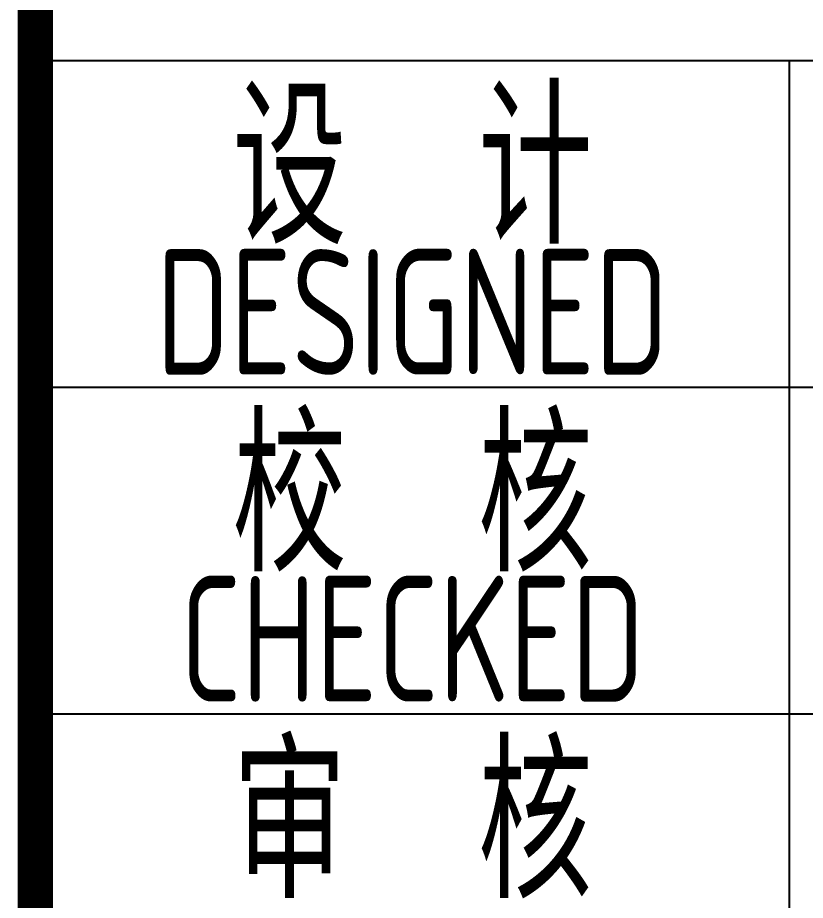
# Model space of a CAD drawing. Extents: x 6250600 to 6678662, y -692028 to -290561.
# Drawn here: x 6655175 to 6656742, y -368348 to -366592 of the extents above; entities that cross this region are included whole.
import ezdxf
from ezdxf.enums import TextEntityAlignment as Align

# ---------------------------------------------------------------- set-up
doc = ezdxf.new("R2010")
doc.units = 0
doc.header["$LTSCALE"] = 1000
doc.header["$MEASUREMENT"] = 0
doc.layers.get('0').update_dxf_attribs({"linetype": 'CONTINUOUS'})
doc.styles.add('AHD', font='sceie.shx', dxfattribs={"width": 0.7, "bigfont": 'sceic.shx'})

msp = doc.modelspace()

# ---------------------------------------------------------------- linework, layer by layer
for p, q in [((6655210.4, -366677.3), (6673210.4, -366677.3)), ((6656710.4, -369927.3), (6656710.4, -366677.3)), ((6655210.4, -367327.3), (6660710.4, -367327.3)), ((6655210.4, -367977.3), (6660710.4, -367977.3))]:
    msp.add_line(p, q)
msp.add_lwpolyline([(6673210.4, -364927.3, 70, 70, 0), (6655210.4, -364927.3, 70, 70, 0), (6655210.4, -370927.3, 0, 0, 0)], format="xyseb")
at = {"const_width": 70}
msp.add_lwpolyline([(6655210.4, -364927.3), (6655210.4, -370927.3)], dxfattribs=at)

# ---------------------------------------------------------------- texts
at = {"style": 'AHD', "width": 0.8}
for s, height, p in [('设  计', 300, (6655960.4, -366877.3)), ('设  计', 300, (6655960.4, -366877.3)), ('DESIGNED', 250, (6655960.4, -367177.3)), ('DESIGNED', 250, (6655960.4, -367177.3)), ('校  核', 300, (6655960.4, -367527.3)), ('校  核', 300, (6655960.4, -367527.3)), ('CHECKED', 250, (6655960.4, -367827.3)), ('CHECKED', 250, (6655960.4, -367827.3)), ('审  核', 300, (6655960.4, -368177.3)), ('审  核', 300, (6655960.4, -368177.3))]:
    msp.add_text(s, height=height, dxfattribs=at).set_placement(p, align=Align.MIDDLE)

doc.saveas('drawing.dxf')
